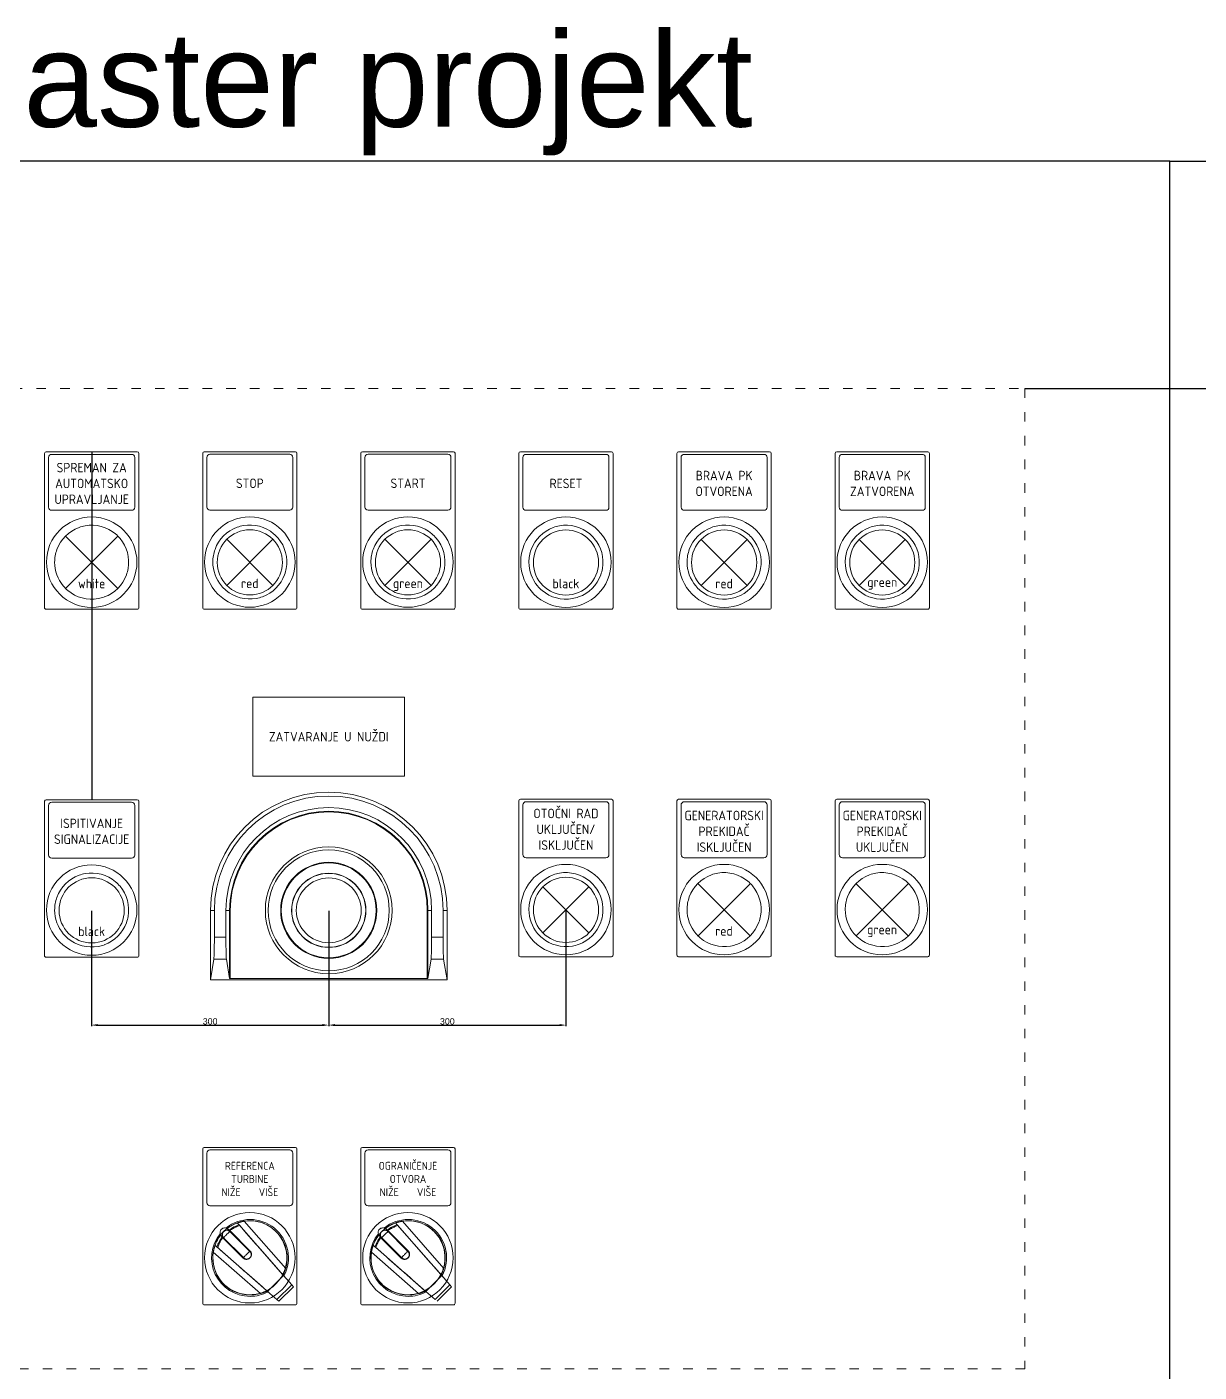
# Model space of a CAD drawing. Header units: millimetres. Extents: x 40929 to 57897, y 13592 to 43737.
# Drawn here: x 49062 to 50545, y 37172 to 38874 of the extents above; entities that cross this region are included whole.
import ezdxf

# ---------------------------------------------------------------- set-up
doc = ezdxf.new("R2010")
doc.units = ezdxf.units.MM
doc.linetypes.add('ACAD_ISO03W100', pattern=[30, 12, -18])
doc.layers.add('! NO PLOT !', color=7, linetype='Continuous', true_color=0xff75dd, plot=False)
doc.layers.add('000-PI-Oprema', color=30, linetype='Continuous', lineweight=5)
doc.layers.add('000-PI_TEXT', color=7, linetype='Continuous')
doc.styles.add('PI0', font='isocpeur.ttf', dxfattribs={"width": 0.9})
doc.styles.get("Standard").update_dxf_attribs({"font": 'arial.ttf'})
doc.dimstyles.new('ISO-25-lb', dxfattribs={"dimtxt": 8, "dimasz": 8, "dimexe": 1.25, "dimexo": 0.625, "dimtad": 1, "dimtxsty": 'Standard', "dimcen": 5, "dimadec": 0, "dimazin": 0, "dimtfac": 1, "dimtmove": 0, "dimatfit": 3, "dimfxl": 1, "dimarcsym": 0})

# ---------------------------------------------------------------- blocks, each defined once
blk = doc.blocks.new('ESD - 3SU1051-1BA20-0AA0')
at = {"layer": '000-PI-Oprema'}
for p, q in [((43979.33, 39069.15), (43980.57, 39069.15)), ((43979.33, 39047.15), (43979.33, 39069.15)), ((43980.57, 39060.65), (43980.57, 39069.15)), ((43984.23, 39069.15), (43985.4, 39069.15)), ((43984.23, 39060.65), (43984.23, 39069.15)), ((43985.4, 39069.15), (43985.6, 39069.15)), ((43985.4, 39047.58), (43985.4, 39069.15)), ((43985.6, 39047.55), (43985.6, 39069.15)), ((44047.85, 39069.15), (44048.05, 39069.15)), ((44047.85, 39047.55), (44047.85, 39069.15)), ((44048.05, 39069.15), (44049.23, 39069.15)), ((44048.05, 39047.58), (44048.05, 39069.15)), ((44049.23, 39060.65), (44049.23, 39069.15)), ((44052.88, 39069.15), (44054.13, 39069.15)), ((44052.88, 39060.65), (44052.88, 39069.15)), ((44054.13, 39047.15), (44054.13, 39069.15)), ((43980.57, 39060.65), (43984.23, 39060.65)), ((44049.23, 39060.65), (44052.88, 39060.65)), ((43979.33, 39047.15), (43980.41, 39053.74)), ((43980.41, 39053.74), (43984.38, 39053.74)), ((43985.4, 39047.58), (43984.38, 39053.74)), ((44048.05, 39047.58), (44049.07, 39053.74)), ((44049.07, 39053.74), (44053.04, 39053.74)), ((44054.13, 39047.15), (44053.04, 39053.74)), ((43979.33, 39047.15), (43995.6, 39047.15)), ((43985.6, 39047.55), (44047.85, 39047.55)), ((43995.54, 39047.21), (44037.91, 39047.21)), ((44037.85, 39047.15), (44054.13, 39047.15))]:
    blk.add_line(p, q, dxfattribs=at)
for points in [[(43980.41, 39053.74), (43980.45, 39054.1), (43980.48, 39054.72), (43980.51, 39055.59), (43980.54, 39056.67), (43980.55, 39057.9), (43980.57, 39059.25), (43980.57, 39060.65)], [(43984.23, 39060.65), (43984.23, 39059.25), (43984.24, 39057.9), (43984.26, 39056.67), (43984.28, 39055.59), (43984.31, 39054.72), (43984.34, 39054.1), (43984.38, 39053.74)], [(44049.07, 39053.74), (44049.11, 39054.1), (44049.14, 39054.72), (44049.17, 39055.59), (44049.19, 39056.67), (44049.21, 39057.9), (44049.22, 39059.25), (44049.23, 39060.65)], [(44052.88, 39060.65), (44052.89, 39059.25), (44052.9, 39057.9), (44052.91, 39056.67), (44052.94, 39055.59), (44052.97, 39054.72), (44053, 39054.1), (44053.04, 39053.74)], [(43985.4, 39047.58), (43985.4, 39047.57), (43985.42, 39047.56), (43985.43, 39047.56), (43985.46, 39047.55), (43985.49, 39047.55), (43985.52, 39047.55), (43985.56, 39047.55), (43985.6, 39047.55)], [(44047.85, 39047.55), (44047.89, 39047.55), (44047.93, 39047.55), (44047.96, 39047.55), (44047.99, 39047.55), (44048.02, 39047.56), (44048.04, 39047.56), (44048.05, 39047.57), (44048.05, 39047.58)]]:
    blk.add_lwpolyline(points, dxfattribs=at)
for radius in [20.05, 19.13, 15.2, 15, 11.75, 11.68, 10.25]:
    blk.add_circle((44016.73, 39069.15), radius, dxfattribs=at)
for radius, start, end in [(37.4, 0, 180), (36.16, 0, 180), (32.5, 0, 180), (31.33, 0, 180), (31.13, 0, 180), (30.5, 225.9962, 226.1678), (30.5, 313.8322, 314.0038)]:
    blk.add_arc((44016.73, 39069.15), radius, start, end, dxfattribs=at)
blk = doc.blocks.new('*D306')
at = {"layer": '! NO PLOT !', "color": 0, "linetype": 'Continuous', "lineweight": -2, "ltscale": 0.25, "transparency": 16777216}
for p, q in [((49444.1, 37755.8), (49444.1, 37610)), ((49744.1, 37756.3), (49744.1, 37610)), ((49452.1, 37611.2), (49736.1, 37611.2))]:
    blk.add_line(p, q, dxfattribs=at)
at = {"layer": '! NO PLOT !', "color": 0, "ltscale": 0.25, "transparency": 16777216}
for points in [[(49452.1, 37612.6), (49452.1, 37609.9), (49444.1, 37611.2)], [(49736.1, 37612.6), (49736.1, 37609.9), (49744.1, 37611.2)]]:
    blk.add_solid(points, dxfattribs=at)
at = {"layer": 'Defpoints', "color": 0, "ltscale": 0.25, "transparency": 16777216}
for p in [(49444.1, 37756.4), (49744.1, 37756.9), (49744.1, 37611.2)]:
    blk.add_point(p, dxfattribs=at)
at = {"layer": '! NO PLOT !', "color": 0, "ltscale": 0.25, "transparency": 16777216, "insert": (49594.1, 37615.9), "char_height": 8, "attachment_point": 5}
blk.add_mtext('300', dxfattribs=at)
blk = doc.blocks.new('*D305')
at = {"layer": '! NO PLOT !', "color": 0, "linetype": 'Continuous', "lineweight": -2, "ltscale": 0.25, "transparency": 16777216}
for p, q in [((49144.1, 37755.8), (49144.1, 37610)), ((49444.1, 37755.8), (49444.1, 37610)), ((49152.1, 37611.2), (49436.1, 37611.2))]:
    blk.add_line(p, q, dxfattribs=at)
at = {"layer": '! NO PLOT !', "color": 0, "ltscale": 0.25, "transparency": 16777216}
for points in [[(49152.1, 37612.6), (49152.1, 37609.9), (49144.1, 37611.2)], [(49436.1, 37612.6), (49436.1, 37609.9), (49444.1, 37611.2)]]:
    blk.add_solid(points, dxfattribs=at)
at = {"layer": 'Defpoints', "color": 0, "ltscale": 0.25, "transparency": 16777216}
for p in [(49144.1, 37756.4, 0), (49444.1, 37756.4), (49444.1, 37611.2)]:
    blk.add_point(p, dxfattribs=at)
at = {"layer": '! NO PLOT !', "color": 0, "ltscale": 0.25, "transparency": 16777216, "insert": (49294.1, 37615.9), "char_height": 8, "attachment_point": 5}
blk.add_mtext('300', dxfattribs=at)
blk = doc.blocks.new('Label_holder_rectangular')
at = {"layer": '000-PI-Oprema'}
for p, q in [((-14.9, -14.4), (-14.9, 34.400002)), ((-14.4, 34.900002), (14.4, 34.900002)), ((-12.6, 34.099998), (12.6, 34.099998)), ((14.9, -14.4), (14.9, 34.400002)), ((-13.6, 17.4), (-13.6, 33.099998)), ((13.6, 17.4), (13.6, 33.099998)), ((-12.6, 16.4), (12.6, 16.4)), ((-14.4, -14.9), (14.4, -14.9))]:
    blk.add_line(p, q, dxfattribs=at)
blk.add_circle((0, 0), 14.3, dxfattribs=at)
for centre, radius, start, end in [((-14.4, 34.4), 0.5, 89.999956, 179.999825), ((-12.6, 33.1), 1, 90.000022, 180.000087), ((12.6, 33.1), 1, 359.999913, 89.999978), ((14.4, 34.4), 0.5, 0.000175, 90.000044), ((-12.6, 17.4), 1, 180, 269.999978), ((12.6, 17.4), 1, 270.000022, 0), ((0, 0), 11.7, 109.999999, 160.000001), ((0, 0), 11.704999, 100, 110), ((0, 0), 11.7, 50, 100), ((0, 0), 11.705, 40.000001, 49.999999), ((0, 0), 11.7, 350, 40), ((0, 0), 11.7, 170, 180), ((0, 0), 11.7, 180, 220), ((0, 0), 11.705, 160, 170), ((0, 0), 11.7, 289.999999, 340.000001), ((0, 0), 11.705, 340, 350), ((0, 0), 11.705, 220.000001, 229.999999), ((0, 0), 11.7, 230, 280), ((0, 0), 11.704999, 280, 290), ((-14.4, -14.4), 0.5, 180, 270.000044), ((14.4, -14.4), 0.5, 269.999956, 0)]:
    blk.add_arc(centre, radius, start, end, dxfattribs=at)

msp = doc.modelspace()

# ---------------------------------------------------------------- linework, layer by layer
at = {"layer": '! NO PLOT !', "ltscale": 0.25}
for p, q in [((50507.931, 38704.228), (51507.931, 38704.228)), ((50324.512, 38416.585), (52657.458, 38416.585)), ((49144.312, 38336.381), (49144.312, 37896.381))]:
    msp.add_line(p, q, dxfattribs=at)
msp.add_lwpolyline([(46607.931, 38704.228), (46607.931, 35834.228), (48757.931, 35834.228), (48757.931, 36819.228), (50507.931, 36819.228), (50507.931, 38704.228), (46607.931, 38704.228)], dxfattribs=at)
at = {"linetype": 'ACAD_ISO03W100', "lineweight": 9}
msp.add_lwpolyline([(48564.512, 38416.585), (50324.512, 38416.585), (50324.512, 37176.585), (48564.512, 37176.585)], close=True, dxfattribs=at)
at = {"layer": '000-PI-Oprema'}
for p, q in [((49111.02, 38229.673), (49177.204, 38163.489)), ((49177.604, 38229.673), (49111.42, 38163.489)), ((49315.18, 38225.714), (49373.445, 38167.449)), ((49373.445, 38225.714), (49315.18, 38167.449)), ((49515.18, 38225.714), (49573.445, 38167.449)), ((49573.445, 38225.714), (49515.18, 38167.449)), ((49914.979, 38225.514), (49973.245, 38167.248)), ((49973.245, 38225.514), (49914.979, 38167.248)), ((50114.979, 38225.514), (50173.245, 38167.248)), ((50173.245, 38225.514), (50114.979, 38167.248)), ((49714.979, 37786.08), (49773.245, 37727.814)), ((49773.245, 37786.08), (49714.979, 37727.814)), ((49910.82, 37790.239), (49977.004, 37724.055)), ((49977.404, 37790.239), (49911.22, 37724.055)), ((50110.82, 37790.239), (50177.004, 37724.055)), ((50177.404, 37790.239), (50111.22, 37724.055)), ((49315.873, 37353.912), (49315.857, 37353.928)), ((49315.922, 37353.863), (49315.873, 37353.912)), ((49316.004, 37353.781), (49315.922, 37353.863)), ((49316.121, 37353.664), (49316.004, 37353.781)), ((49344.306, 37324.913), (49316.113, 37353.106)), ((49316.274, 37353.512), (49316.121, 37353.664)), ((49317.254, 37352.531), (49316.274, 37353.512)), ((49317.593, 37352.192), (49317.254, 37352.531)), ((49317.97, 37351.815), (49317.593, 37352.192)), ((49345.812, 37323.973), (49317.97, 37351.815)), ((49318.449, 37351.902), (49318.236, 37352.114)), ((49318.559, 37351.792), (49318.449, 37351.902)), ((49318.672, 37351.679), (49318.559, 37351.792)), ((49319.025, 37351.326), (49318.672, 37351.679)), ((49319.025, 37351.326), (49320.063, 37352.064)), ((49344.52, 37325.831), (49319.025, 37351.326)), ((49320.063, 37352.064), (49321.123, 37352.77)), ((49321.123, 37352.77), (49322.205, 37353.444)), ((49322.205, 37353.444), (49323.308, 37354.086)), ((49323.308, 37354.086), (49324.429, 37354.695)), ((49324.429, 37354.695), (49325.569, 37355.269)), ((49325.569, 37355.269), (49326.728, 37355.81)), ((49326.728, 37355.81), (49327.903, 37356.316)), ((49327.903, 37356.316), (49329.094, 37356.786)), ((49328.617, 37360.931), (49328.629, 37360.935)), ((49328.633, 37360.913), (49328.617, 37360.931)), ((49328.629, 37360.935), (49328.662, 37360.947)), ((49328.681, 37360.858), (49328.633, 37360.913)), ((49328.662, 37360.947), (49328.719, 37360.967)), ((49328.763, 37360.765), (49328.681, 37360.858)), ((49328.719, 37360.967), (49328.8, 37360.996)), ((49328.879, 37360.633), (49328.763, 37360.765)), ((49328.8, 37360.996), (49328.905, 37361.034)), ((49329.031, 37360.46), (49328.879, 37360.633)), ((49328.905, 37361.034), (49329.033, 37361.079)), ((49329.22, 37360.245), (49329.031, 37360.46)), ((49329.033, 37361.079), (49329.185, 37361.131)), ((49329.094, 37356.786), (49330.299, 37357.22)), ((49329.185, 37361.131), (49329.358, 37361.191)), ((49329.446, 37359.987), (49329.22, 37360.245)), ((49329.358, 37361.191), (49329.554, 37361.258)), ((49329.709, 37359.687), (49329.446, 37359.987)), ((49329.554, 37361.258), (49329.769, 37361.33)), ((49330.011, 37359.343), (49329.709, 37359.687)), ((49329.769, 37361.33), (49330.004, 37361.407)), ((49330.004, 37361.407), (49330.255, 37361.488)), ((49330.35, 37358.957), (49330.011, 37359.343)), ((49330.255, 37361.488), (49330.521, 37361.572)), ((49330.299, 37357.22), (49331.518, 37357.618)), ((49330.727, 37358.527), (49330.35, 37358.957)), ((49330.521, 37361.572), (49330.8, 37361.659)), ((49330.783, 37358.456), (49330.67, 37358.584)), ((49385.682, 37295.904), (49330.727, 37358.527)), ((49330.898, 37358.324), (49330.783, 37358.456)), ((49330.8, 37361.659), (49331.09, 37361.747)), ((49331.016, 37358.19), (49330.898, 37358.324)), ((49331.137, 37358.052), (49331.016, 37358.19)), ((49331.09, 37361.747), (49331.398, 37361.838)), ((49331.261, 37357.911), (49331.137, 37358.052)), ((49331.388, 37357.766), (49331.261, 37357.911)), ((49331.518, 37357.618), (49331.388, 37357.766)), ((49331.398, 37361.838), (49331.723, 37361.931)), ((49334.438, 37354.29), (49331.518, 37357.618)), ((49331.723, 37361.931), (49332.064, 37362.027)), ((49332.064, 37362.027), (49332.42, 37362.124)), ((49332.42, 37362.124), (49332.789, 37362.221)), ((49332.789, 37362.221), (49333.171, 37362.318)), ((49333.171, 37362.318), (49333.563, 37362.415)), ((49333.563, 37362.415), (49333.965, 37362.51)), ((49333.965, 37362.51), (49334.374, 37362.602)), ((49334.374, 37362.602), (49334.79, 37362.693)), ((49337.358, 37350.963), (49334.438, 37354.29)), ((49334.79, 37362.693), (49335.209, 37362.78)), ((49335.209, 37362.78), (49335.631, 37362.864)), ((49335.631, 37362.864), (49336.054, 37362.944)), ((49336.054, 37362.944), (49336.476, 37363.02)), ((49336.476, 37363.02), (49336.894, 37363.091)), ((49336.894, 37363.091), (49337.307, 37363.158)), ((49389.673, 37303.484), (49337.307, 37363.158)), ((49340.278, 37347.636), (49337.358, 37350.963)), ((49515.873, 37353.912), (49515.857, 37353.928)), ((49515.922, 37353.863), (49515.873, 37353.912)), ((49516.004, 37353.781), (49515.922, 37353.863)), ((49516.121, 37353.664), (49516.004, 37353.781)), ((49544.306, 37324.913), (49516.113, 37353.106)), ((49516.274, 37353.512), (49516.121, 37353.664)), ((49517.254, 37352.531), (49516.274, 37353.512)), ((49517.593, 37352.192), (49517.254, 37352.531)), ((49517.97, 37351.815), (49517.593, 37352.192)), ((49545.812, 37323.973), (49517.97, 37351.815)), ((49518.449, 37351.902), (49518.236, 37352.114)), ((49518.559, 37351.792), (49518.449, 37351.902)), ((49518.672, 37351.679), (49518.559, 37351.792)), ((49519.025, 37351.326), (49518.672, 37351.679)), ((49519.025, 37351.326), (49520.063, 37352.064)), ((49544.52, 37325.831), (49519.025, 37351.326)), ((49520.063, 37352.064), (49521.123, 37352.77)), ((49521.123, 37352.77), (49522.205, 37353.444)), ((49522.205, 37353.444), (49523.308, 37354.086)), ((49523.308, 37354.086), (49524.429, 37354.695)), ((49524.429, 37354.695), (49525.569, 37355.269)), ((49525.569, 37355.269), (49526.728, 37355.81)), ((49526.728, 37355.81), (49527.903, 37356.316)), ((49527.903, 37356.316), (49529.094, 37356.786)), ((49528.617, 37360.931), (49528.629, 37360.935)), ((49528.633, 37360.913), (49528.617, 37360.931)), ((49528.629, 37360.935), (49528.662, 37360.947)), ((49528.681, 37360.858), (49528.633, 37360.913)), ((49528.662, 37360.947), (49528.719, 37360.967)), ((49528.763, 37360.765), (49528.681, 37360.858)), ((49528.719, 37360.967), (49528.8, 37360.996)), ((49528.879, 37360.633), (49528.763, 37360.765)), ((49528.8, 37360.996), (49528.905, 37361.034)), ((49529.031, 37360.46), (49528.879, 37360.633)), ((49528.905, 37361.034), (49529.033, 37361.079)), ((49529.219, 37360.245), (49529.031, 37360.46)), ((49529.033, 37361.079), (49529.184, 37361.131)), ((49529.094, 37356.786), (49530.299, 37357.22)), ((49529.184, 37361.131), (49529.358, 37361.191)), ((49529.446, 37359.987), (49529.219, 37360.245)), ((49529.358, 37361.191), (49529.554, 37361.258)), ((49529.709, 37359.687), (49529.446, 37359.987)), ((49529.554, 37361.258), (49529.769, 37361.33)), ((49530.011, 37359.343), (49529.709, 37359.687)), ((49529.769, 37361.33), (49530.004, 37361.407)), ((49530.004, 37361.407), (49530.255, 37361.488)), ((49530.35, 37358.957), (49530.011, 37359.343)), ((49530.255, 37361.488), (49530.521, 37361.572)), ((49530.299, 37357.22), (49531.518, 37357.618)), ((49530.727, 37358.527), (49530.35, 37358.957)), ((49530.521, 37361.572), (49530.799, 37361.659)), ((49530.783, 37358.456), (49530.67, 37358.584)), ((49585.682, 37295.904), (49530.727, 37358.527)), ((49530.898, 37358.324), (49530.783, 37358.456)), ((49530.799, 37361.659), (49531.09, 37361.747)), ((49531.016, 37358.19), (49530.898, 37358.324)), ((49531.137, 37358.052), (49531.016, 37358.19)), ((49531.09, 37361.747), (49531.398, 37361.838)), ((49531.261, 37357.911), (49531.137, 37358.052)), ((49531.388, 37357.766), (49531.261, 37357.911)), ((49531.518, 37357.618), (49531.388, 37357.766)), ((49531.398, 37361.838), (49531.723, 37361.931)), ((49534.438, 37354.29), (49531.518, 37357.618)), ((49531.723, 37361.931), (49532.064, 37362.027)), ((49532.064, 37362.027), (49532.419, 37362.124)), ((49532.419, 37362.124), (49532.789, 37362.221)), ((49532.789, 37362.221), (49533.171, 37362.318)), ((49533.171, 37362.318), (49533.563, 37362.415)), ((49533.563, 37362.415), (49533.965, 37362.51)), ((49533.965, 37362.51), (49534.374, 37362.602)), ((49534.374, 37362.602), (49534.79, 37362.693)), ((49537.358, 37350.963), (49534.438, 37354.29)), ((49534.79, 37362.693), (49535.209, 37362.78)), ((49535.209, 37362.78), (49535.631, 37362.864)), ((49535.631, 37362.864), (49536.054, 37362.944)), ((49536.054, 37362.944), (49536.476, 37363.02)), ((49536.476, 37363.02), (49536.894, 37363.091)), ((49536.894, 37363.091), (49537.307, 37363.158)), ((49589.673, 37303.484), (49537.307, 37363.158)), ((49540.277, 37347.636), (49537.358, 37350.963)), ((49300.266, 37332.395), (49300.304, 37332.5)), ((49300.304, 37332.5), (49300.332, 37332.58)), ((49300.332, 37332.58), (49300.353, 37332.637)), ((49300.353, 37332.637), (49300.365, 37332.671)), ((49300.365, 37332.671), (49300.369, 37332.682)), ((49300.387, 37332.667), (49300.369, 37332.682)), ((49300.442, 37332.618), (49300.387, 37332.667)), ((49300.535, 37332.537), (49300.442, 37332.618)), ((49300.667, 37332.421), (49300.535, 37332.537)), ((49304.514, 37332.206), (49304.984, 37333.396)), ((49304.984, 37333.396), (49305.49, 37334.572)), ((49305.49, 37334.572), (49306.03, 37335.73)), ((49306.03, 37335.73), (49306.605, 37336.87)), ((49306.605, 37336.87), (49307.214, 37337.992)), ((49307.214, 37337.992), (49307.856, 37339.095)), ((49307.388, 37345.427), (49307.372, 37345.443)), ((49307.437, 37345.378), (49307.388, 37345.427)), ((49307.519, 37345.296), (49307.437, 37345.378)), ((49307.636, 37345.179), (49307.519, 37345.296)), ((49307.788, 37345.026), (49307.636, 37345.179)), ((49307.977, 37344.837), (49307.788, 37345.026)), ((49307.856, 37339.095), (49308.53, 37340.177)), ((49308.203, 37344.611), (49307.977, 37344.837)), ((49338.226, 37315.155), (49308.193, 37345.187)), ((49308.467, 37344.348), (49308.203, 37344.611)), ((49308.769, 37344.046), (49308.467, 37344.348)), ((49308.53, 37340.177), (49309.236, 37341.237)), ((49309.108, 37343.707), (49308.769, 37344.046)), ((49309.485, 37343.33), (49309.108, 37343.707)), ((49309.508, 37342.741), (49309.185, 37343.063)), ((49309.236, 37341.237), (49309.974, 37342.275)), ((49337.327, 37315.488), (49309.485, 37343.33)), ((49309.621, 37342.628), (49309.508, 37342.741)), ((49309.974, 37342.275), (49309.621, 37342.628)), ((49335.469, 37316.78), (49309.974, 37342.275)), ((49343.197, 37344.309), (49340.278, 37347.636)), ((49346.115, 37340.983), (49343.197, 37344.309)), ((49349.034, 37337.658), (49346.115, 37340.983)), ((49351.952, 37334.333), (49349.034, 37337.658)), ((49354.869, 37331.008), (49351.952, 37334.333)), ((49500.266, 37332.395), (49500.303, 37332.5)), ((49500.303, 37332.5), (49500.332, 37332.58)), ((49500.332, 37332.58), (49500.353, 37332.637)), ((49500.353, 37332.637), (49500.365, 37332.671)), ((49500.365, 37332.671), (49500.369, 37332.682)), ((49500.387, 37332.667), (49500.369, 37332.682)), ((49500.442, 37332.618), (49500.387, 37332.667)), ((49500.535, 37332.537), (49500.442, 37332.618)), ((49500.667, 37332.421), (49500.535, 37332.537)), ((49504.514, 37332.206), (49504.984, 37333.396)), ((49504.984, 37333.396), (49505.49, 37334.572)), ((49505.49, 37334.572), (49506.03, 37335.73)), ((49506.03, 37335.73), (49506.605, 37336.87)), ((49506.605, 37336.87), (49507.213, 37337.992)), ((49507.213, 37337.992), (49507.856, 37339.095)), ((49507.388, 37345.427), (49507.372, 37345.443)), ((49507.437, 37345.378), (49507.388, 37345.427)), ((49507.519, 37345.296), (49507.437, 37345.378)), ((49507.636, 37345.179), (49507.519, 37345.296)), ((49507.788, 37345.026), (49507.636, 37345.179)), ((49507.977, 37344.837), (49507.788, 37345.026)), ((49507.856, 37339.095), (49508.53, 37340.177)), ((49508.203, 37344.611), (49507.977, 37344.837)), ((49538.226, 37315.155), (49508.193, 37345.187)), ((49508.467, 37344.348), (49508.203, 37344.611)), ((49508.768, 37344.046), (49508.467, 37344.348)), ((49508.53, 37340.177), (49509.236, 37341.237)), ((49509.108, 37343.707), (49508.768, 37344.046)), ((49509.485, 37343.33), (49509.108, 37343.707)), ((49509.508, 37342.741), (49509.185, 37343.063)), ((49509.236, 37341.237), (49509.974, 37342.275)), ((49537.327, 37315.488), (49509.485, 37343.33)), ((49509.621, 37342.628), (49509.508, 37342.741)), ((49509.974, 37342.275), (49509.621, 37342.628)), ((49535.469, 37316.78), (49509.974, 37342.275)), ((49543.197, 37344.309), (49540.277, 37347.636)), ((49546.115, 37340.983), (49543.197, 37344.309)), ((49549.034, 37337.658), (49546.115, 37340.983)), ((49551.952, 37334.333), (49549.034, 37337.658)), ((49554.869, 37331.008), (49551.952, 37334.333)), ((49298.142, 37323.993), (49298.209, 37324.406)), ((49357.816, 37271.626), (49298.142, 37323.993)), ((49298.209, 37324.406), (49298.28, 37324.824)), ((49298.28, 37324.824), (49298.356, 37325.246)), ((49298.356, 37325.246), (49298.436, 37325.668)), ((49298.436, 37325.668), (49298.52, 37326.091)), ((49298.52, 37326.091), (49298.607, 37326.51)), ((49298.607, 37326.51), (49298.697, 37326.926)), ((49298.697, 37326.926), (49298.79, 37327.335)), ((49298.79, 37327.335), (49298.885, 37327.737)), ((49298.885, 37327.737), (49298.982, 37328.129)), ((49298.982, 37328.129), (49299.079, 37328.511)), ((49299.079, 37328.511), (49299.176, 37328.88)), ((49299.176, 37328.88), (49299.273, 37329.236)), ((49299.273, 37329.236), (49299.368, 37329.577)), ((49299.368, 37329.577), (49299.462, 37329.902)), ((49299.462, 37329.902), (49299.553, 37330.21)), ((49299.553, 37330.21), (49299.641, 37330.5)), ((49299.641, 37330.5), (49299.728, 37330.779)), ((49299.728, 37330.779), (49299.812, 37331.045)), ((49299.812, 37331.045), (49299.893, 37331.296)), ((49299.893, 37331.296), (49299.97, 37331.53)), ((49299.97, 37331.53), (49300.042, 37331.746)), ((49300.042, 37331.746), (49300.109, 37331.941)), ((49300.109, 37331.941), (49300.168, 37332.115)), ((49300.168, 37332.115), (49300.221, 37332.267)), ((49300.221, 37332.267), (49300.266, 37332.395)), ((49300.84, 37332.269), (49300.667, 37332.421)), ((49301.055, 37332.08), (49300.84, 37332.269)), ((49301.313, 37331.854), (49301.055, 37332.08)), ((49301.613, 37331.591), (49301.313, 37331.854)), ((49301.957, 37331.289), (49301.613, 37331.591)), ((49302.343, 37330.95), (49301.957, 37331.289)), ((49302.773, 37330.573), (49302.343, 37330.95)), ((49302.844, 37330.517), (49302.716, 37330.629)), ((49365.396, 37275.618), (49302.773, 37330.573)), ((49302.975, 37330.402), (49302.844, 37330.517)), ((49303.11, 37330.284), (49302.975, 37330.402)), ((49303.248, 37330.163), (49303.11, 37330.284)), ((49303.389, 37330.039), (49303.248, 37330.163)), ((49303.534, 37329.912), (49303.389, 37330.039)), ((49303.682, 37329.782), (49303.534, 37329.912)), ((49303.682, 37329.782), (49304.08, 37331.001)), ((49307.01, 37326.862), (49303.682, 37329.782)), ((49304.08, 37331.001), (49304.514, 37332.206)), ((49310.337, 37323.942), (49307.01, 37326.862)), ((49313.664, 37321.022), (49310.337, 37323.942)), ((49316.991, 37318.103), (49313.664, 37321.022)), ((49320.316, 37315.184), (49316.991, 37318.103)), ((49335.677, 37316.581), (49335.469, 37316.78)), ((49335.893, 37316.392), (49335.677, 37316.581)), ((49336.118, 37316.213), (49335.893, 37316.392)), ((49336.35, 37316.044), (49336.118, 37316.213)), ((49336.59, 37315.886), (49336.35, 37316.044)), ((49336.836, 37315.739), (49336.59, 37315.886)), ((49337.089, 37315.603), (49336.836, 37315.739)), ((49337.348, 37315.478), (49337.089, 37315.603)), ((49342.641, 37315.478), (49342.9, 37315.603)), ((49342.9, 37315.603), (49343.153, 37315.739)), ((49343.153, 37315.739), (49343.4, 37315.886)), ((49343.4, 37315.886), (49343.639, 37316.044)), ((49343.639, 37316.044), (49343.872, 37316.213)), ((49343.872, 37316.213), (49344.096, 37316.392)), ((49344.096, 37316.392), (49344.312, 37316.581)), ((49346.145, 37323.074), (49344.306, 37324.913)), ((49344.312, 37316.581), (49344.52, 37316.78)), ((49344.719, 37325.623), (49344.52, 37325.831)), ((49344.52, 37316.78), (49344.719, 37316.987)), ((49344.907, 37325.407), (49344.719, 37325.623)), ((49344.719, 37316.987), (49344.908, 37317.204)), ((49345.087, 37325.182), (49344.907, 37325.407)), ((49344.908, 37317.204), (49345.087, 37317.428)), ((49345.255, 37324.95), (49345.087, 37325.182)), ((49345.087, 37317.428), (49345.255, 37317.661)), ((49345.414, 37324.71), (49345.255, 37324.95)), ((49345.255, 37317.661), (49345.414, 37317.9)), ((49345.561, 37324.464), (49345.414, 37324.71)), ((49345.414, 37317.9), (49345.561, 37318.147)), ((49345.697, 37324.211), (49345.561, 37324.464)), ((49345.561, 37318.147), (49345.697, 37318.4)), ((49345.822, 37323.952), (49345.697, 37324.211)), ((49345.697, 37318.4), (49345.822, 37318.659)), ((49345.934, 37323.688), (49345.822, 37323.952)), ((49345.822, 37318.659), (49345.935, 37318.923)), ((49346.035, 37323.419), (49345.934, 37323.688)), ((49345.935, 37318.923), (49346.035, 37319.192)), ((49346.124, 37323.146), (49346.035, 37323.419)), ((49346.035, 37319.192), (49346.124, 37319.465)), ((49346.201, 37322.869), (49346.124, 37323.146)), ((49346.124, 37319.465), (49346.201, 37319.742)), ((49346.264, 37322.589), (49346.201, 37322.869)), ((49346.201, 37319.742), (49346.265, 37320.022)), ((49346.316, 37322.307), (49346.264, 37322.589)), ((49346.265, 37320.022), (49346.316, 37320.304)), ((49346.354, 37322.022), (49346.316, 37322.307)), ((49346.316, 37320.304), (49346.354, 37320.589)), ((49346.38, 37321.736), (49346.354, 37322.022)), ((49346.354, 37320.589), (49346.38, 37320.875)), ((49346.393, 37321.449), (49346.38, 37321.736)), ((49346.38, 37320.875), (49346.393, 37321.162)), ((49346.393, 37321.162), (49346.393, 37321.449)), ((49360.703, 37324.36), (49354.869, 37331.008)), ((49363.619, 37321.037), (49360.703, 37324.36)), ((49366.535, 37317.714), (49363.619, 37321.037)), ((49369.451, 37314.392), (49366.535, 37317.714)), ((49498.142, 37323.993), (49498.209, 37324.406)), ((49557.816, 37271.626), (49498.142, 37323.993)), ((49498.209, 37324.406), (49498.28, 37324.824)), ((49498.28, 37324.824), (49498.356, 37325.246)), ((49498.356, 37325.246), (49498.436, 37325.668)), ((49498.436, 37325.668), (49498.519, 37326.091)), ((49498.519, 37326.091), (49498.607, 37326.51)), ((49498.607, 37326.51), (49498.697, 37326.926)), ((49498.697, 37326.926), (49498.79, 37327.335)), ((49498.79, 37327.335), (49498.885, 37327.737)), ((49498.885, 37327.737), (49498.981, 37328.129)), ((49498.981, 37328.129), (49499.079, 37328.511)), ((49499.079, 37328.511), (49499.176, 37328.88)), ((49499.176, 37328.88), (49499.273, 37329.236)), ((49499.273, 37329.236), (49499.368, 37329.577)), ((49499.368, 37329.577), (49499.462, 37329.902)), ((49499.462, 37329.902), (49499.553, 37330.21)), ((49499.553, 37330.21), (49499.641, 37330.5)), ((49499.641, 37330.5), (49499.727, 37330.779)), ((49499.727, 37330.779), (49499.812, 37331.045)), ((49499.812, 37331.045), (49499.893, 37331.296)), ((49499.893, 37331.296), (49499.97, 37331.53)), ((49499.97, 37331.53), (49500.042, 37331.746)), ((49500.042, 37331.746), (49500.108, 37331.941)), ((49500.108, 37331.941), (49500.168, 37332.115)), ((49500.168, 37332.115), (49500.221, 37332.267)), ((49500.221, 37332.267), (49500.266, 37332.395)), ((49500.84, 37332.269), (49500.667, 37332.421)), ((49501.055, 37332.08), (49500.84, 37332.269)), ((49501.313, 37331.854), (49501.055, 37332.08)), ((49501.613, 37331.591), (49501.313, 37331.854)), ((49501.957, 37331.289), (49501.613, 37331.591)), ((49502.343, 37330.95), (49501.957, 37331.289)), ((49502.773, 37330.573), (49502.343, 37330.95)), ((49502.844, 37330.517), (49502.716, 37330.629)), ((49565.396, 37275.618), (49502.773, 37330.573)), ((49502.975, 37330.402), (49502.844, 37330.517)), ((49503.11, 37330.284), (49502.975, 37330.402)), ((49503.248, 37330.163), (49503.11, 37330.284)), ((49503.389, 37330.039), (49503.248, 37330.163)), ((49503.534, 37329.912), (49503.389, 37330.039)), ((49503.682, 37329.782), (49503.534, 37329.912)), ((49503.682, 37329.782), (49504.08, 37331.001)), ((49507.01, 37326.862), (49503.682, 37329.782)), ((49504.08, 37331.001), (49504.514, 37332.206)), ((49510.337, 37323.942), (49507.01, 37326.862)), ((49513.664, 37321.022), (49510.337, 37323.942)), ((49516.99, 37318.103), (49513.664, 37321.022)), ((49520.316, 37315.184), (49516.99, 37318.103)), ((49535.677, 37316.581), (49535.469, 37316.78)), ((49535.893, 37316.392), (49535.677, 37316.581)), ((49536.117, 37316.213), (49535.893, 37316.392)), ((49536.35, 37316.044), (49536.117, 37316.213)), ((49536.589, 37315.886), (49536.35, 37316.044)), ((49536.836, 37315.739), (49536.589, 37315.886)), ((49537.089, 37315.603), (49536.836, 37315.739)), ((49537.348, 37315.478), (49537.089, 37315.603)), ((49542.641, 37315.478), (49542.9, 37315.603)), ((49542.9, 37315.603), (49543.153, 37315.739)), ((49543.153, 37315.739), (49543.399, 37315.886)), ((49543.399, 37315.886), (49543.639, 37316.044)), ((49543.639, 37316.044), (49543.871, 37316.213)), ((49543.871, 37316.213), (49544.096, 37316.392)), ((49544.096, 37316.392), (49544.312, 37316.581)), ((49546.145, 37323.074), (49544.306, 37324.913)), ((49544.312, 37316.581), (49544.52, 37316.78)), ((49544.718, 37325.623), (49544.52, 37325.831)), ((49544.52, 37316.78), (49544.718, 37316.987)), ((49544.907, 37325.407), (49544.718, 37325.623)), ((49544.718, 37316.987), (49544.907, 37317.204)), ((49545.086, 37325.182), (49544.907, 37325.407)), ((49544.907, 37317.204), (49545.086, 37317.428)), ((49545.255, 37324.95), (49545.086, 37325.182)), ((49545.086, 37317.428), (49545.255, 37317.661)), ((49545.413, 37324.71), (49545.255, 37324.95)), ((49545.255, 37317.661), (49545.414, 37317.9)), ((49545.561, 37324.464), (49545.413, 37324.71)), ((49545.414, 37317.9), (49545.561, 37318.147)), ((49545.697, 37324.211), (49545.561, 37324.464)), ((49545.561, 37318.147), (49545.697, 37318.4)), ((49545.821, 37323.952), (49545.697, 37324.211)), ((49545.697, 37318.4), (49545.822, 37318.659)), ((49545.934, 37323.688), (49545.821, 37323.952)), ((49545.822, 37318.659), (49545.934, 37318.923)), ((49546.035, 37323.419), (49545.934, 37323.688)), ((49545.934, 37318.923), (49546.035, 37319.192)), ((49546.124, 37323.146), (49546.035, 37323.419)), ((49546.035, 37319.192), (49546.124, 37319.465)), ((49546.2, 37322.869), (49546.124, 37323.146)), ((49546.124, 37319.465), (49546.201, 37319.742)), ((49546.264, 37322.589), (49546.2, 37322.869)), ((49546.201, 37319.742), (49546.264, 37320.022)), ((49546.316, 37322.307), (49546.264, 37322.589)), ((49546.264, 37320.022), (49546.316, 37320.304)), ((49546.354, 37322.022), (49546.316, 37322.307)), ((49546.316, 37320.304), (49546.354, 37320.589)), ((49546.38, 37321.736), (49546.354, 37322.022)), ((49546.354, 37320.589), (49546.38, 37320.875)), ((49546.393, 37321.449), (49546.38, 37321.736)), ((49546.38, 37320.875), (49546.393, 37321.162)), ((49546.393, 37321.162), (49546.393, 37321.449)), ((49560.703, 37324.36), (49554.869, 37331.008)), ((49563.619, 37321.037), (49560.703, 37324.36)), ((49566.535, 37317.714), (49563.619, 37321.037)), ((49569.451, 37314.392), (49566.535, 37317.714)), ((49323.642, 37312.266), (49320.316, 37315.184)), ((49326.967, 37309.348), (49323.642, 37312.266)), ((49330.292, 37306.431), (49326.967, 37309.348)), ((49336.94, 37300.597), (49330.292, 37306.431)), ((49340.263, 37297.681), (49336.94, 37300.597)), ((49337.612, 37315.365), (49337.348, 37315.478)), ((49337.881, 37315.264), (49337.612, 37315.365)), ((49338.154, 37315.176), (49337.881, 37315.264)), ((49338.431, 37315.099), (49338.154, 37315.176)), ((49338.711, 37315.035), (49338.431, 37315.099)), ((49338.993, 37314.984), (49338.711, 37315.035)), ((49339.278, 37314.946), (49338.993, 37314.984)), ((49339.564, 37314.92), (49339.278, 37314.946)), ((49339.851, 37314.907), (49339.564, 37314.92)), ((49340.138, 37314.907), (49339.851, 37314.907)), ((49340.138, 37314.907), (49340.425, 37314.92)), ((49340.425, 37314.92), (49340.711, 37314.945)), ((49340.711, 37314.945), (49340.996, 37314.984)), ((49340.996, 37314.984), (49341.278, 37315.035)), ((49341.278, 37315.035), (49341.558, 37315.099)), ((49341.558, 37315.099), (49341.835, 37315.176)), ((49341.835, 37315.176), (49342.108, 37315.264)), ((49342.108, 37315.264), (49342.377, 37315.365)), ((49342.377, 37315.365), (49342.641, 37315.478)), ((49372.366, 37311.07), (49369.451, 37314.392)), ((49378.195, 37304.428), (49372.366, 37311.07)), ((49381.109, 37301.107), (49378.195, 37304.428)), ((49386.936, 37294.467), (49381.109, 37301.107)), ((49382.374, 37299.666), (49382.377, 37299.669)), ((49387.606, 37297.817), (49387.9, 37298.5)), ((49387.9, 37298.5), (49388.207, 37299.247)), ((49388.207, 37299.247), (49388.519, 37300.048)), ((49388.519, 37300.048), (49388.829, 37300.888)), ((49388.829, 37300.888), (49389.129, 37301.752)), ((49389.129, 37301.752), (49389.412, 37302.624)), ((49389.412, 37302.624), (49389.673, 37303.484)), ((49523.642, 37312.266), (49520.316, 37315.184)), ((49526.967, 37309.348), (49523.642, 37312.266)), ((49530.292, 37306.431), (49526.967, 37309.348)), ((49536.939, 37300.597), (49530.292, 37306.431)), ((49540.263, 37297.681), (49536.939, 37300.597)), ((49537.612, 37315.365), (49537.348, 37315.478)), ((49537.881, 37315.264), (49537.612, 37315.365)), ((49538.154, 37315.176), (49537.881, 37315.264)), ((49538.431, 37315.099), (49538.154, 37315.176)), ((49538.711, 37315.035), (49538.431, 37315.099)), ((49538.993, 37314.984), (49538.711, 37315.035)), ((49539.278, 37314.946), (49538.993, 37314.984)), ((49539.564, 37314.92), (49539.278, 37314.946)), ((49539.851, 37314.907), (49539.564, 37314.92)), ((49540.138, 37314.907), (49539.851, 37314.907)), ((49540.138, 37314.907), (49540.425, 37314.92)), ((49540.425, 37314.92), (49540.711, 37314.945)), ((49540.711, 37314.945), (49540.995, 37314.984)), ((49540.995, 37314.984), (49541.278, 37315.035)), ((49541.278, 37315.035), (49541.558, 37315.099)), ((49541.558, 37315.099), (49541.835, 37315.176)), ((49541.835, 37315.176), (49542.108, 37315.264)), ((49542.108, 37315.264), (49542.377, 37315.365)), ((49542.377, 37315.365), (49542.641, 37315.478)), ((49572.366, 37311.07), (49569.451, 37314.392)), ((49578.195, 37304.428), (49572.366, 37311.07)), ((49581.109, 37301.107), (49578.195, 37304.428)), ((49586.936, 37294.467), (49581.109, 37301.107)), ((49582.374, 37299.666), (49582.377, 37299.669)), ((49587.606, 37297.817), (49587.9, 37298.5)), ((49587.9, 37298.5), (49588.207, 37299.247)), ((49588.207, 37299.247), (49588.519, 37300.048)), ((49588.519, 37300.048), (49588.829, 37300.888)), ((49588.829, 37300.888), (49589.128, 37301.752)), ((49589.128, 37301.752), (49589.412, 37302.624)), ((49589.412, 37302.624), (49589.673, 37303.484)), ((49343.586, 37294.765), (49340.263, 37297.681)), ((49346.908, 37291.849), (49343.586, 37294.765)), ((49350.23, 37288.934), (49346.908, 37291.849)), ((49360.193, 37280.191), (49350.23, 37288.934)), ((49366.833, 37274.364), (49386.936, 37294.467)), ((49366.849, 37274.342), (49386.957, 37294.45)), ((49378.579, 37264.05), (49397.25, 37282.721)), ((49385.678, 37295.9), (49385.682, 37295.904)), ((49386.957, 37294.45), (49385.682, 37295.904)), ((49397.25, 37282.721), (49386.957, 37294.45)), ((49387.014, 37295.629), (49387.026, 37295.884)), ((49387.023, 37295.378), (49387.014, 37295.629)), ((49387.054, 37295.133), (49387.023, 37295.378)), ((49387.026, 37295.884), (49387.059, 37296.142)), ((49387.105, 37294.892), (49387.054, 37295.133)), ((49387.059, 37296.142), (49387.11, 37296.405)), ((49387.177, 37294.654), (49387.105, 37294.892)), ((49387.11, 37296.405), (49387.178, 37296.672)), ((49387.27, 37294.417), (49387.177, 37294.654)), ((49387.178, 37296.672), (49387.263, 37296.946)), ((49387.263, 37296.946), (49387.364, 37297.228)), ((49387.385, 37294.181), (49387.27, 37294.417)), ((49387.364, 37297.228), (49387.479, 37297.518)), ((49387.52, 37293.943), (49387.385, 37294.181)), ((49387.479, 37297.518), (49387.606, 37297.817)), ((49387.676, 37293.704), (49387.52, 37293.943)), ((49387.85, 37293.463), (49387.676, 37293.704)), ((49388.041, 37293.222), (49387.85, 37293.463)), ((49388.248, 37292.98), (49388.041, 37293.222)), ((49399.437, 37280.23), (49397.25, 37282.721)), ((49543.586, 37294.765), (49540.263, 37297.681)), ((49546.908, 37291.849), (49543.586, 37294.765)), ((49550.23, 37288.934), (49546.908, 37291.849)), ((49560.193, 37280.191), (49550.23, 37288.934)), ((49566.832, 37274.364), (49586.936, 37294.467)), ((49566.849, 37274.342), (49586.957, 37294.45)), ((49578.578, 37264.05), (49597.25, 37282.721)), ((49585.678, 37295.9), (49585.682, 37295.904)), ((49586.957, 37294.45), (49585.682, 37295.904)), ((49597.25, 37282.721), (49586.957, 37294.45)), ((49587.014, 37295.629), (49587.026, 37295.884)), ((49587.023, 37295.378), (49587.014, 37295.629)), ((49587.053, 37295.133), (49587.023, 37295.378)), ((49587.026, 37295.884), (49587.059, 37296.142)), ((49587.105, 37294.892), (49587.053, 37295.133)), ((49587.059, 37296.142), (49587.109, 37296.405)), ((49587.177, 37294.654), (49587.105, 37294.892)), ((49587.109, 37296.405), (49587.178, 37296.672)), ((49587.27, 37294.417), (49587.177, 37294.654)), ((49587.178, 37296.672), (49587.263, 37296.946)), ((49587.263, 37296.946), (49587.364, 37297.228)), ((49587.385, 37294.181), (49587.27, 37294.417)), ((49587.364, 37297.228), (49587.479, 37297.518)), ((49587.52, 37293.943), (49587.385, 37294.181)), ((49587.479, 37297.518), (49587.606, 37297.817)), ((49587.676, 37293.704), (49587.52, 37293.943)), ((49587.85, 37293.463), (49587.676, 37293.704)), ((49588.041, 37293.222), (49587.85, 37293.463)), ((49588.248, 37292.98), (49588.041, 37293.222)), ((49599.436, 37280.23), (49597.25, 37282.721)), ((49357.816, 37271.626), (49358.361, 37271.79)), ((49358.361, 37271.79), (49358.914, 37271.963)), ((49358.914, 37271.963), (49359.468, 37272.145)), ((49359.468, 37272.145), (49360.021, 37272.333)), ((49360.021, 37272.333), (49360.567, 37272.527)), ((49366.833, 37274.364), (49360.193, 37280.191)), ((49360.567, 37272.527), (49361.102, 37272.724)), ((49361.102, 37272.724), (49361.621, 37272.923)), ((49361.621, 37272.923), (49362.123, 37273.121)), ((49361.63, 37278.922), (49361.634, 37278.926)), ((49362.123, 37273.121), (49362.602, 37273.317)), ((49362.602, 37273.317), (49363.056, 37273.509)), ((49363.056, 37273.509), (49363.483, 37273.693)), ((49363.483, 37273.693), (49363.78, 37273.82)), ((49363.78, 37273.82), (49364.07, 37273.935)), ((49364.07, 37273.935), (49364.353, 37274.036)), ((49364.353, 37274.036), (49364.631, 37274.123)), ((49364.631, 37274.123), (49364.9, 37274.191)), ((49364.9, 37274.191), (49365.162, 37274.242)), ((49365.162, 37274.242), (49365.419, 37274.274)), ((49365.396, 37275.618), (49365.4, 37275.621)), ((49366.849, 37274.342), (49365.396, 37275.618)), ((49365.419, 37274.274), (49365.671, 37274.285)), ((49365.919, 37274.277), (49365.671, 37274.285)), ((49366.166, 37274.246), (49365.919, 37274.277)), ((49366.41, 37274.195), (49366.166, 37274.246)), ((49366.65, 37274.122), (49366.41, 37274.195)), ((49366.887, 37274.028), (49366.65, 37274.122)), ((49378.579, 37264.05), (49366.849, 37274.342)), ((49367.123, 37273.913), (49366.887, 37274.028)), ((49367.359, 37273.779), (49367.123, 37273.913)), ((49367.596, 37273.625), (49367.359, 37273.779)), ((49367.835, 37273.451), (49367.596, 37273.625)), ((49368.077, 37273.259), (49367.835, 37273.451)), ((49368.32, 37273.052), (49368.077, 37273.259)), ((49381.07, 37261.863), (49399.437, 37280.23)), ((49557.816, 37271.626), (49558.361, 37271.79)), ((49558.361, 37271.79), (49558.913, 37271.963)), ((49558.913, 37271.963), (49559.468, 37272.145)), ((49559.468, 37272.145), (49560.021, 37272.333)), ((49560.021, 37272.333), (49560.567, 37272.527)), ((49566.832, 37274.364), (49560.193, 37280.191)), ((49560.567, 37272.527), (49561.101, 37272.724)), ((49561.101, 37272.724), (49561.621, 37272.923)), ((49561.621, 37272.923), (49562.123, 37273.121)), ((49561.63, 37278.922), (49561.634, 37278.926)), ((49562.123, 37273.121), (49562.602, 37273.317)), ((49562.602, 37273.317), (49563.056, 37273.509)), ((49563.056, 37273.509), (49563.483, 37273.693)), ((49563.483, 37273.693), (49563.78, 37273.82)), ((49563.78, 37273.82), (49564.07, 37273.935)), ((49564.07, 37273.935), (49564.353, 37274.036)), ((49564.353, 37274.036), (49564.631, 37274.123)), ((49564.631, 37274.123), (49564.9, 37274.191)), ((49564.9, 37274.191), (49565.162, 37274.242)), ((49565.162, 37274.242), (49565.419, 37274.274)), ((49565.396, 37275.618), (49565.4, 37275.621)), ((49566.849, 37274.342), (49565.396, 37275.618)), ((49565.419, 37274.274), (49565.671, 37274.285)), ((49565.919, 37274.277), (49565.671, 37274.285)), ((49566.166, 37274.246), (49565.919, 37274.277)), ((49566.41, 37274.195), (49566.166, 37274.246)), ((49566.649, 37274.122), (49566.41, 37274.195)), ((49566.887, 37274.028), (49566.649, 37274.122)), ((49578.578, 37264.05), (49566.849, 37274.342)), ((49567.123, 37273.913), (49566.887, 37274.028)), ((49567.358, 37273.779), (49567.123, 37273.913)), ((49567.595, 37273.625), (49567.358, 37273.779)), ((49567.835, 37273.451), (49567.595, 37273.625)), ((49568.077, 37273.259), (49567.835, 37273.451)), ((49568.32, 37273.052), (49568.077, 37273.259)), ((49581.07, 37261.863), (49599.436, 37280.23)), ((49381.07, 37261.863), (49378.579, 37264.05))]:
    msp.add_line(p, q, dxfattribs=at)
msp.add_lwpolyline([(49348.112, 38025.981), (49540.112, 38025.981), (49540.112, 37925.981), (49348.112, 37925.981)], close=True, dxfattribs=at)
for points in [[(49314.201, 37354.362), (49313.207, 37354.613), (49312.17, 37354.664), (49311.128, 37354.514), (49310.12, 37354.167), (49309.184, 37353.638), (49308.354, 37352.946), (49307.662, 37352.116), (49307.132, 37351.18), (49306.786, 37350.172), (49306.636, 37349.13), (49306.687, 37348.093), (49306.938, 37347.099)], [(49319.177, 37350.042), (49318.331, 37350.736), (49317.365, 37351.252), (49316.316, 37351.568), (49315.226, 37351.674), (49314.135, 37351.565), (49313.085, 37351.245), (49312.118, 37350.727), (49311.269, 37350.031), (49310.573, 37349.182), (49310.054, 37348.215), (49309.735, 37347.165), (49309.626, 37346.074), (49309.732, 37344.983), (49310.048, 37343.935), (49310.564, 37342.969), (49311.258, 37342.122)], [(49319.177, 37350.042), (49319.055, 37350.012), (49318.786, 37349.831), (49318.38, 37349.505), (49317.851, 37349.048), (49317.222, 37348.477), (49316.516, 37347.815), (49315.76, 37347.085), (49314.983, 37346.317), (49314.215, 37345.54), (49313.485, 37344.784), (49312.822, 37344.078), (49312.251, 37343.448), (49311.795, 37342.92), (49311.469, 37342.514), (49311.288, 37342.244), (49311.258, 37342.122)], [(49316.113, 37353.106), (49315.221, 37353.832), (49314.201, 37354.362)], [(49514.201, 37354.362), (49513.207, 37354.613), (49512.17, 37354.664), (49511.128, 37354.514), (49510.12, 37354.167), (49509.184, 37353.638), (49508.354, 37352.946), (49507.661, 37352.116), (49507.132, 37351.18), (49506.786, 37350.172), (49506.636, 37349.13), (49506.687, 37348.093), (49506.938, 37347.099)], [(49519.177, 37350.042), (49518.331, 37350.736), (49517.365, 37351.252), (49516.316, 37351.568), (49515.226, 37351.674), (49514.134, 37351.565), (49513.085, 37351.245), (49512.117, 37350.727), (49511.269, 37350.031), (49510.572, 37349.182), (49510.054, 37348.215), (49509.735, 37347.165), (49509.626, 37346.074), (49509.731, 37344.983), (49510.048, 37343.935), (49510.563, 37342.969), (49511.258, 37342.122)], [(49519.177, 37350.042), (49519.055, 37350.012), (49518.786, 37349.831), (49518.379, 37349.505), (49517.851, 37349.048), (49517.222, 37348.477), (49516.516, 37347.815), (49515.76, 37347.085), (49514.983, 37346.317), (49514.215, 37345.54), (49513.485, 37344.784), (49512.822, 37344.078), (49512.251, 37343.448), (49511.795, 37342.92), (49511.469, 37342.514), (49511.288, 37342.244), (49511.258, 37342.122)], [(49516.113, 37353.106), (49515.221, 37353.832), (49514.201, 37354.362)], [(49306.938, 37347.099), (49307.468, 37346.079), (49308.193, 37345.187)], [(49506.938, 37347.099), (49507.468, 37346.079), (49508.193, 37345.187)], [(49344.306, 37324.913), (49344.184, 37324.883), (49343.915, 37324.702), (49343.508, 37324.377), (49342.98, 37323.92), (49342.351, 37323.349), (49341.645, 37322.686), (49340.888, 37321.956), (49340.111, 37321.188), (49339.343, 37320.411), (49338.614, 37319.655), (49337.951, 37318.949), (49337.38, 37318.32), (49336.923, 37317.792), (49336.598, 37317.385), (49336.417, 37317.116), (49336.386, 37316.994)], [(49336.386, 37316.994), (49337.234, 37316.299), (49338.201, 37315.783), (49339.25, 37315.465), (49340.341, 37315.359), (49341.433, 37315.467), (49342.483, 37315.786), (49343.451, 37316.304), (49344.299, 37317.001), (49344.996, 37317.849), (49345.514, 37318.817), (49345.833, 37319.867), (49345.941, 37320.959), (49345.835, 37322.05), (49345.517, 37323.099), (49345.001, 37324.066), (49344.306, 37324.913)], [(49544.306, 37324.913), (49544.184, 37324.883), (49543.915, 37324.702), (49543.508, 37324.377), (49542.98, 37323.92), (49542.351, 37323.349), (49541.645, 37322.686), (49540.888, 37321.956), (49540.111, 37321.188), (49539.343, 37320.411), (49538.614, 37319.655), (49537.951, 37318.949), (49537.38, 37318.32), (49536.923, 37317.792), (49536.598, 37317.385), (49536.417, 37317.116), (49536.386, 37316.994)], [(49536.386, 37316.994), (49537.234, 37316.299), (49538.2, 37315.783), (49539.25, 37315.465), (49540.341, 37315.359), (49541.433, 37315.467), (49542.483, 37315.786), (49543.45, 37316.304), (49544.299, 37317.001), (49544.996, 37317.849), (49545.513, 37318.817), (49545.833, 37319.867), (49545.941, 37320.959), (49545.835, 37322.05), (49545.517, 37323.099), (49545.001, 37324.066), (49544.306, 37324.913)]]:
    msp.add_lwpolyline(points, dxfattribs=at)
for centre in [(49344.312, 38196.581), (49544.312, 38196.581), (49744.112, 38196.381), (49944.112, 38196.381), (50144.112, 38196.381), (49144.312, 37756.381), (49744.112, 37756.947)]:
    msp.add_circle(centre, 41.2, dxfattribs=at)
for centre, radius, start, end in [((49344.577, 37316.723), 48.6, 332.063391, 129.081473), ((49344.577, 37316.723), 47, 109.84984, 128.230464), ((49344.577, 37316.723), 44.038, 126.643713, 127.169367), ((49344.52, 37316.78), 44.038, 108.330177, 126.643713), ((49344.577, 37316.723), 44.038, 108.330176, 108.337531), ((49344.577, 37316.723), 47, 343.639266, 98.897939), ((49544.577, 37316.723), 48.6, 332.063391, 129.081473), ((49544.577, 37316.723), 47, 109.84984, 128.230464), ((49544.577, 37316.723), 44.038, 126.643713, 127.169367), ((49544.52, 37316.78), 44.038, 108.330177, 126.643713), ((49544.577, 37316.723), 44.038, 108.330176, 108.337531), ((49544.577, 37316.723), 47, 343.639266, 98.897939), ((49344.577, 37316.723), 48.6, 140.918527, 270), ((49344.577, 37316.723), 47, 142.334367, 160.15016), ((49344.52, 37316.78), 44.038, 143.356287, 161.669823), ((49344.577, 37316.723), 47, 141.769536, 142.334367), ((49344.577, 37316.723), 44.038, 142.830633, 143.356287), ((49544.577, 37316.723), 48.6, 140.918527, 270), ((49544.577, 37316.723), 47, 142.334367, 160.15016), ((49544.52, 37316.78), 44.038, 143.356287, 161.669823), ((49544.577, 37316.723), 47, 141.769536, 142.334367), ((49544.577, 37316.723), 44.038, 142.830633, 143.356287), ((49344.577, 37316.723), 47, 171.102061, 286.360734), ((49344.577, 37316.723), 44.038, 161.662469, 161.669824), ((49544.577, 37316.723), 47, 171.102061, 286.360734), ((49544.577, 37316.723), 44.038, 161.662469, 161.669824), ((49344.577, 37316.723), 48.6, 270, 297.936581), ((49544.577, 37316.723), 48.6, 270, 297.936581)]:
    msp.add_arc(centre, radius, start, end, dxfattribs=at)

# ---------------------------------------------------------------- block references
at = {"layer": '000-PI-Oprema', "linetype": 'ACAD_ISO03W100', "lineweight": 25, "ltscale": 0.25, "transparency": 33554687, "xscale": 4, "yscale": 4, "zscale": 4}
for p in [(49344.312, 38196.981), (49544.312, 38196.981), (49144.312, 38196.781), (49744.112, 38196.781), (49944.112, 38196.781), (50144.112, 38196.781), (49144.312, 37756.781), (49744.112, 37757.347), (49944.112, 37757.347), (50144.112, 37757.347), (49344.312, 37316.981), (49544.312, 37316.981)]:
    msp.add_blockref('Label_holder_rectangular', p, dxfattribs=at)
at = {"layer": '000-PI-Oprema', "ltscale": 0.25, "xscale": 4, "yscale": 4, "zscale": 4}
msp.add_blockref('ESD - 3SU1051-1BA20-0AA0', (-126622.789, -118520.225), dxfattribs=at)

# ---------------------------------------------------------------- texts
at = {"layer": '! NO PLOT !', "ltscale": 0.25, "insert": (46607.931, 38867.489), "char_height": 120, "attachment_point": 1}
msp.add_mtext_dynamic_manual_height_columns('Tip preklopki i tipkala Siemens/Master projekt', width=4382.77629, gutter_width=12.5, heights=[0], dxfattribs=at)
at = {"layer": '! NO PLOT !', "char_height": 12, "width": 111.30987, "attachment_point": 5, "style": 'PI0'}
for s, insert in [('{\\fISOCPEUR|b0|i0|c238|p34;white}', (49144.312, 38169.768)), ('{\\fISOCPEUR|b0|i0|c238|p34;red}', (49344.312, 38169.968)), ('{\\fISOCPEUR|b0|i0|c238|p34;green}', (49544.312, 38168.189)), ('{\\fISOCPEUR|b0|i0|c238|p34;black}', (49744.112, 38169.768)), ('{\\fISOCPEUR|b0|i0|c238|p34;red}', (49944.112, 38169.768)), ('{\\fISOCPEUR|b0|i0|c238|p34;green}', (50144.112, 38169.768)), ('{\\fISOCPEUR|b0|i0|c238|p34;black}', (49144.312, 37729.768)), ('{\\fISOCPEUR|b0|i0|c238|p34;red}', (49943.912, 37730.334)), ('{\\fISOCPEUR|b0|i0|c238|p34;green}', (50143.912, 37730.334))]:
    msp.add_mtext(s, dxfattribs=dict(at, insert=insert))
at = {"layer": '000-PI_TEXT', "attachment_point": 5, "style": 'PI0'}
for s, insert, char_height, width in [('{\\fISOCPEUR|b0|i0|c238|p34;SPREMAN ZA AUTOMATSKO UPRAVLJANJE}', (49144.312, 38296.381), 12, 111.30987), ('STOP', (49344.312, 38296.581), 12, 98), ('START', (49544.312, 38296.581), 12, 98), ('{\\fISOCPEUR|b0|i0|c238|p34;RESET}', (49744.112, 38296.381), 12, 98), ('{\\fISOCPEUR|b0|i0|c238|p34;BRAVA PK OTVORENA}', (49944.112, 38296.381), 12, 98), ('{\\fISOCPEUR|b0|i0|c238|p34;BRAVA PK ZATVORENA}', (50144.112, 38296.381), 12, 98), ('{\\fISOCPEUR|b0|i0|c238|p34;OTOČNI RAD UKLJUČEN/\\PISKLJUČEN}', (49744.112, 37858.947), 12, 98), ('{\\fISOCPEUR|b0|i0|c238|p34;GENERATORSKI PREKIDAČ\\PISKLJUČEN}', (49944.112, 37856.381), 12, 98), ('{\\fISOCPEUR|b0|i0|c238|p34;GENERATORSKI PREKIDAČ UKLJUČEN}', (50144.112, 37856.381), 12, 98), ('{\\fISOCPEUR|b0|i0|c238|p34;ISPITIVANJE SIGNALIZACIJE}', (49144.312, 37856.381), 12, 98), ('REFERENCA\\PTURBINE\\PNIŽE    VIŠE ', (49344.312, 37416.581), 10, 98), ('OGRANIČENJE\\POTVORA\\PNIŽE    VIŠE ', (49544.312, 37416.581), 10, 98)]:
    msp.add_mtext(s, dxfattribs=dict(at, insert=insert, char_height=char_height, width=width))
at = {"layer": '000-PI_TEXT', "linetype": 'Continuous', "insert": (49348.112, 37975.981), "char_height": 12, "width": 192, "attachment_point": 4, "style": 'PI0'}
msp.add_mtext('\\pxqc;{\\fISOCPEUR|b0|i0|c238|p34;ZATVARANJE U NUŽDI}', dxfattribs=at)

# ---------------------------------------------------------------- dimensions: what is measured, and where the dimension line sits
at = {"layer": '! NO PLOT !', "ltscale": 0.25}
for base, p1, p2, picture, middle in [((49444.112, 37611.228), (49144.113, 37756.381, 0), (49444.112, 37756.381), '*D305', (49294.113, 37615.94)), ((49744.112, 37611.228), (49444.112, 37756.381), (49744.112, 37756.947), '*D306', (49594.112, 37615.94))]:
    dim = msp.add_linear_dim(base=base, p1=p1, p2=p2, dimstyle='ISO-25-lb', dxfattribs=at)
    dim.commit()
    dim.dimension.update_dxf_attribs({"geometry": picture, "text_midpoint": middle})

doc.saveas('drawing.dxf')
